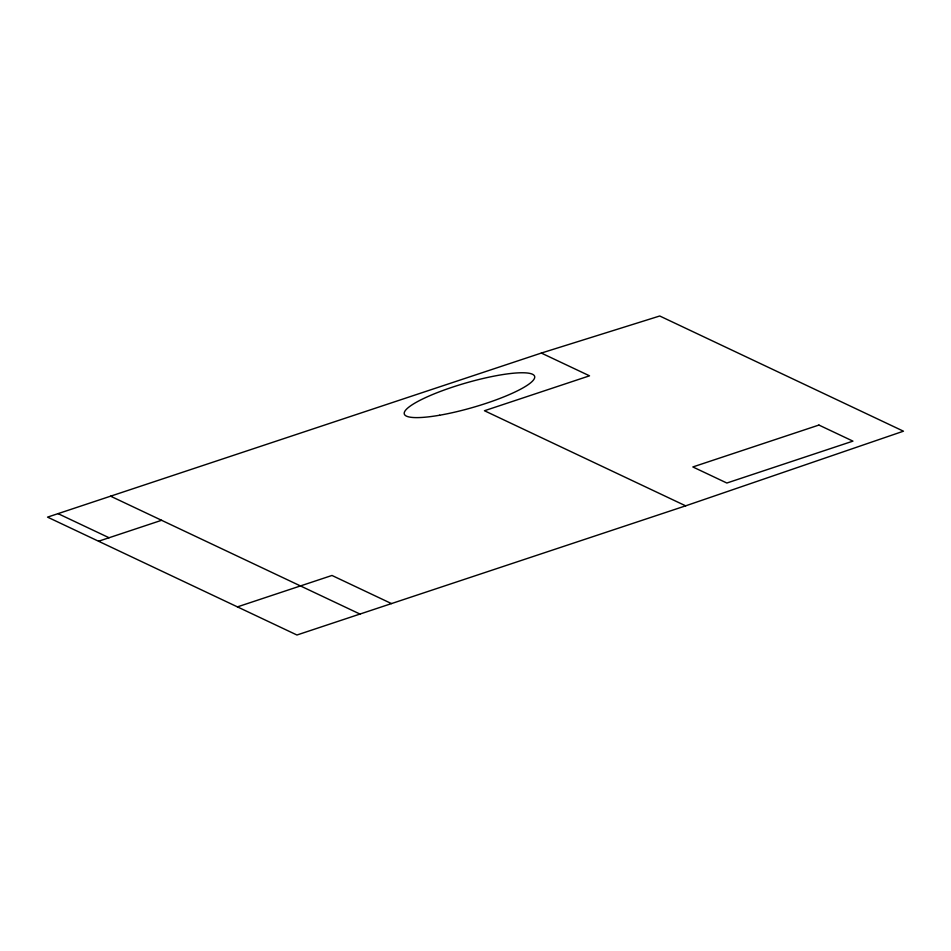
<?xml version="1.0" encoding="UTF-8"?>
<svg xmlns="http://www.w3.org/2000/svg" width="951" height="951" viewBox="0 0 951 951"><rect width="100%" height="100%" fill="white"/><g stroke="black" fill="none" stroke-linecap="round" stroke-linejoin="round"><path stroke-width="1.43" d="M685.659 505.837L903.45 431.195L659.732 315.994L541.333 353.059L47.55 517.13L296.938 635.006L685.659 505.837L484.451 410.737L589.513 375.823L541.333 353.059M98.559 541.238L161.599 520.292M237.417 606.881L331.982 575.462L391.491 603.588M110.589 496.184L359.965 614.061M58.059 513.647L109.068 537.755M818.918 425.061L692.851 466.953L726.849 483.025L852.928 441.133L818.918 425.061M439.624 415.23A67.854 12.72 -16.1 0 0 534.652 376.43A67.854 12.72 -16.1 0 0 434.06 393.916A67.854 12.72 -16.1 0 0 439.624 415.23"/></g></svg>
